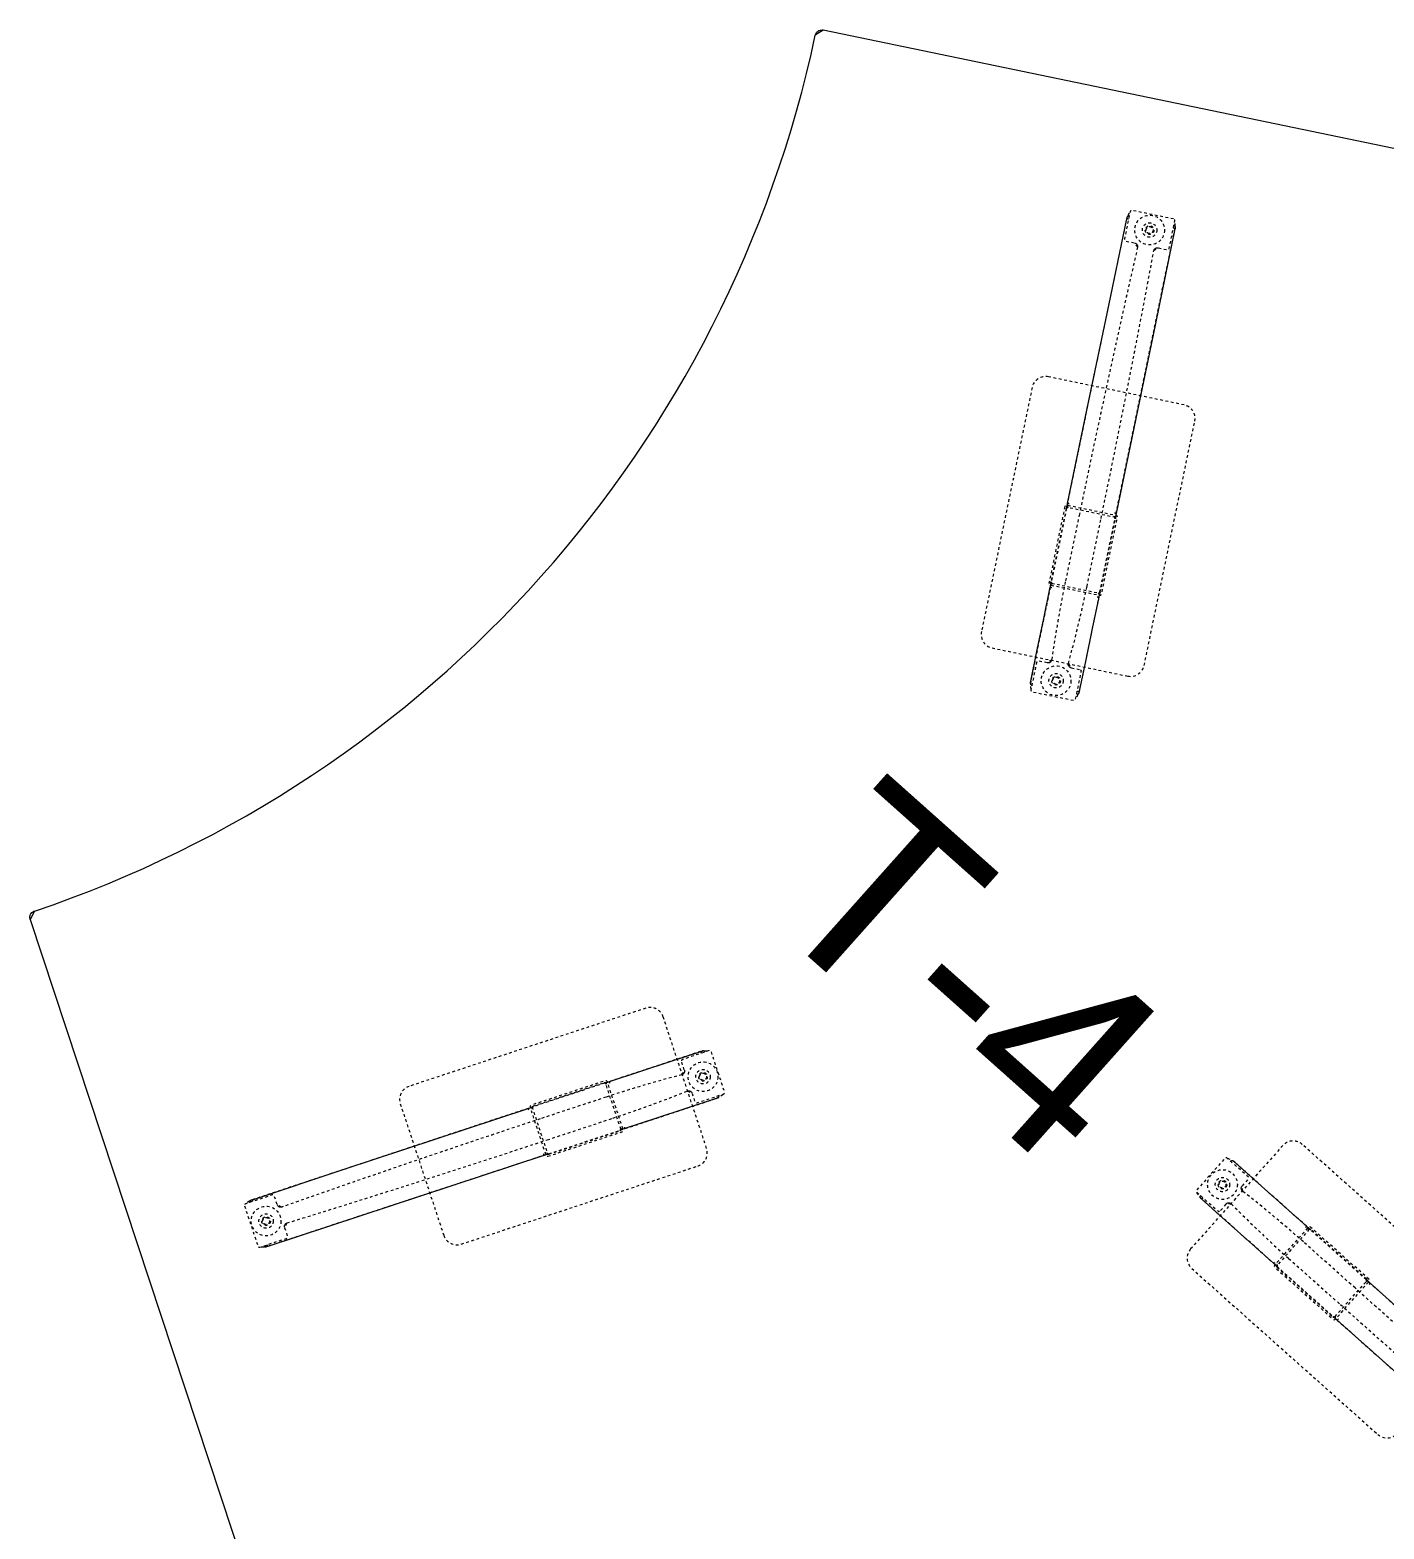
# Model space of a CAD drawing. Header units: inches. Extents: x 1 to 3921, y -2183 to 193.
# Drawn here: x 1204.6 to 1254.4, y -1454.5 to -1399.4 of the extents above; entities that cross this region are included whole.
import ezdxf

# ---------------------------------------------------------------- set-up
doc = ezdxf.new("R2010")
doc.units = ezdxf.units.IN
doc.header["$MEASUREMENT"] = 0
doc.linetypes.add('IMPORT-HIDDEN _3_', pattern=[0.09375, 0.0625, -0.03125])
for name, color, linetype, lineweight in [('A-FURN-TAGS', 7, 'Continuous', 9), ('AFUTB-P', 7, 'Continuous', 9), ('Cougaar_Furn Plan_V01_1_dwg', 8, 'Continuous', 9)]:
    doc.layers.add(name, color=color, linetype=linetype, lineweight=lineweight)
doc.styles.add('Arial', font='arial.ttf', dxfattribs={"height": 6.966241})

# ---------------------------------------------------------------- blocks, each defined once
blk = doc.blocks.new('Cougaar_Furn Plan_V01_1_dwg_T-3-2613226-New Construction - Tel_Data_Elec Plan')
at = {"layer": 'AFUTB-P', "linetype": 'IMPORT-HIDDEN _3_'}
for p, q in [((-8.876, 20.466), (-13.288, 17.919)), ((-3.595, 12.338), (-8.18, 20.279)), ((-13.474, 17.223), (-8.889, 9.282)), ((-9.076, 14.903), (-7.802, 12.697)), ((-7.096, 13.105), (-8.37, 15.311)), ((-8.193, 9.095), (-3.781, 11.642)), ((21.65, 3.057), (12.48, 3.057)), ((11.97, 2.548), (11.97, -2.546)), ((17.442, 0.408), (14.895, 0.408)), ((14.895, -0.407), (17.442, -0.407)), ((12.48, -3.056), (21.65, -3.056)), ((-8.889, -9.28), (-13.474, -17.221)), ((-3.781, -11.641), (-8.193, -9.094)), ((-8.18, -20.278), (-3.595, -12.337)), ((-7.802, -12.696), (-9.076, -14.902)), ((-8.37, -15.309), (-7.096, -13.103)), ((-13.288, -17.917), (-8.876, -20.464))]:
    blk.add_line(p, q, dxfattribs=at)
at = {"layer": 'AFUTB-P', "flags": 128}
for points in [[(-5.001, 35.174), (-27.963, 21.917), (-28.052, 21.585), (-28.066, 21.61), (-28.077, 21.637), (-28.087, 21.692), (-28.087, 21.72), (-28.078, 21.772), (-28.07, 21.798), (-28.045, 21.843), (-28.029, 21.864), (-27.996, 21.895), (-27.98, 21.907), (-27.963, 21.917)], [(-13.481, 25.146), (-13.479, 25.144), (-13.477, 25.142), (-13.474, 25.139), (-13.473, 25.138), (-13.471, 25.134), (-13.469, 25.133), (-13.466, 25.128), (-13.464, 25.124), (-13.46, 25.118), (-13.458, 25.114), (-13.452, 25.105), (-13.448, 25.098), (-13.441, 25.087), (-13.439, 25.083), (-13.437, 25.079), (-11.651, 21.996), (-9.866, 18.909), (-8.083, 15.821), (-8.073, 15.804), (-8.063, 15.787), (-8.043, 15.754), (-8.034, 15.739), (-8.018, 15.713), (-8.011, 15.701), (-8, 15.684), (-7.995, 15.677), (-7.992, 15.674), (-7.992, 15.673), (-7.992, 15.673), (-7.993, 15.674), (-7.993, 15.675), (-7.995, 15.676), (-7.996, 15.677), (-7.998, 15.679), (-7.999, 15.68), (-8.003, 15.683), (-8.005, 15.684), (-8.01, 15.687), (-8.014, 15.688), (-8.018, 15.69), (-8.02, 15.69), (-8.021, 15.691)], [(-9.579, 14.757), (-9.579, 14.757), (-9.579, 14.758), (-9.581, 14.761), (-9.582, 14.764), (-9.586, 14.773), (-9.59, 14.78), (-9.599, 14.798), (-9.606, 14.81), (-9.621, 14.837), (-9.629, 14.853), (-9.646, 14.882), (-9.654, 14.896), (-9.662, 14.91), (-11.444, 17.998), (-13.225, 21.087), (-15.002, 24.175), (-15.006, 24.182), (-15.01, 24.189), (-15.017, 24.201), (-15.02, 24.207), (-15.026, 24.217), (-15.028, 24.222), (-15.031, 24.229), (-15.032, 24.231), (-15.034, 24.235), (-15.035, 24.237), (-15.036, 24.24), (-15.037, 24.241), (-15.038, 24.244), (-15.038, 24.245), (-15.038, 24.247)], [(-14.19, 23.706), (-14.182, 23.71), (-14.175, 23.713), (-14.158, 23.719), (-14.15, 23.721), (-14.124, 23.724), (-14.108, 23.722), (-14.077, 23.714), (-14.062, 23.706), (-14.042, 23.691), (-14.035, 23.684), (-14.024, 23.671), (-14.019, 23.664), (-14.015, 23.657)], [(-13.481, 23.965), (-13.486, 23.972), (-13.489, 23.98), (-13.495, 23.996), (-13.497, 24.005), (-13.501, 24.03), (-13.5, 24.047), (-13.492, 24.078), (-13.485, 24.093), (-13.47, 24.113), (-13.464, 24.12), (-13.451, 24.132), (-13.444, 24.137), (-13.436, 24.141)], [(-8.009, 15.688), (-8.002, 15.686), (-7.996, 15.683), (-7.985, 15.676), (-7.98, 15.671), (-7.975, 15.664), (-7.973, 15.661), (-7.972, 15.659), (-7.973, 15.661), (-7.974, 15.662), (-7.975, 15.664), (-7.978, 15.668), (-7.981, 15.671), (-7.984, 15.674), (-7.986, 15.676), (-7.989, 15.678), (-7.992, 15.68), (-7.995, 15.682), (-7.997, 15.683), (-8, 15.684), (-8.005, 15.686), (-8.01, 15.688), (-8.015, 15.689), (-8.016, 15.689), (-8.017, 15.689), (-8.018, 15.689), (-8.025, 15.69), (-8.031, 15.69), (-8.037, 15.688), (-8.038, 15.688), (-8.038, 15.688), (-8.038, 15.688), (-8.044, 15.687), (-8.05, 15.684), (-8.055, 15.681)], [(-7.985, 15.651), (-7.986, 15.653), (-7.987, 15.654), (-7.987, 15.655), (-7.989, 15.658), (-7.992, 15.66), (-7.994, 15.663), (-7.996, 15.664), (-7.998, 15.666), (-8, 15.667), (-8.002, 15.668), (-8.004, 15.669), (-8.006, 15.67), (-8.01, 15.672), (-8.013, 15.673), (-8.017, 15.674), (-8.018, 15.674), (-8.019, 15.674), (-8.02, 15.674), (-8.025, 15.675), (-8.03, 15.674), (-8.034, 15.673), (-8.034, 15.673), (-8.035, 15.673), (-8.035, 15.673), (-8.039, 15.672), (-8.044, 15.671), (-8.048, 15.668)], [(-9.554, 14.816), (-9.56, 14.813), (-9.564, 14.809), (-9.568, 14.805), (-9.569, 14.804), (-9.569, 14.804), (-9.569, 14.804), (-9.573, 14.799), (-9.577, 14.794), (-9.58, 14.788), (-9.58, 14.787), (-9.581, 14.786), (-9.581, 14.785), (-9.583, 14.78), (-9.584, 14.775), (-9.585, 14.769), (-9.585, 14.767), (-9.585, 14.764), (-9.585, 14.761), (-9.585, 14.757), (-9.584, 14.754), (-9.584, 14.75), (-9.583, 14.746), (-9.581, 14.742), (-9.579, 14.738), (-9.579, 14.736), (-9.578, 14.734), (-9.577, 14.732), (-9.58, 14.738), (-9.582, 14.744), (-9.585, 14.757), (-9.585, 14.764), (-9.584, 14.773), (-9.584, 14.776), (-9.583, 14.779)], [(-9.58, 14.791), (-9.58, 14.788), (-9.581, 14.785), (-9.582, 14.779), (-9.582, 14.776), (-9.582, 14.772), (-9.581, 14.77), (-9.581, 14.766), (-9.581, 14.765), (-9.58, 14.762), (-9.58, 14.761), (-9.579, 14.759), (-9.579, 14.758), (-9.579, 14.757), (-9.579, 14.757)], [(-9.547, 14.803), (-9.551, 14.8), (-9.554, 14.798), (-9.557, 14.794), (-9.557, 14.794), (-9.558, 14.794), (-9.558, 14.794), (-9.561, 14.79), (-9.564, 14.786), (-9.566, 14.782), (-9.566, 14.781), (-9.566, 14.78), (-9.567, 14.779), (-9.568, 14.775), (-9.569, 14.772), (-9.569, 14.768), (-9.57, 14.766), (-9.57, 14.764), (-9.57, 14.762), (-9.569, 14.759), (-9.569, 14.756), (-9.569, 14.753), (-9.568, 14.75), (-9.567, 14.747), (-9.566, 14.744), (-9.565, 14.743), (-9.564, 14.741), (-9.563, 14.74)], [(-6.626, 13.205), (-6.622, 13.208), (-6.618, 13.211), (-6.615, 13.214), (-6.615, 13.214), (-6.615, 13.214), (-6.615, 13.215), (-6.611, 13.218), (-6.609, 13.222), (-6.607, 13.227), (-6.606, 13.227), (-6.606, 13.228), (-6.606, 13.229), (-6.604, 13.233), (-6.604, 13.237), (-6.603, 13.241), (-6.603, 13.243), (-6.603, 13.245), (-6.603, 13.247), (-6.603, 13.249), (-6.603, 13.252), (-6.604, 13.255), (-6.605, 13.258), (-6.606, 13.261), (-6.607, 13.264), (-6.608, 13.265), (-6.608, 13.267), (-6.609, 13.268)], [(-6.618, 13.192), (-6.613, 13.195), (-6.608, 13.199), (-6.604, 13.203), (-6.604, 13.204), (-6.604, 13.204), (-6.603, 13.204), (-6.599, 13.209), (-6.595, 13.215), (-6.593, 13.22), (-6.592, 13.221), (-6.592, 13.223), (-6.592, 13.224), (-6.59, 13.229), (-6.588, 13.234), (-6.588, 13.239), (-6.588, 13.242), (-6.588, 13.244), (-6.588, 13.247), (-6.588, 13.251), (-6.588, 13.254), (-6.589, 13.258), (-6.59, 13.262), (-6.591, 13.266), (-6.593, 13.27), (-6.594, 13.272), (-6.595, 13.274), (-6.596, 13.276), (-6.592, 13.27), (-6.59, 13.264), (-6.588, 13.251), (-6.587, 13.244), (-6.588, 13.235), (-6.589, 13.232), (-6.59, 13.229)], [(-6.593, 13.217), (-6.592, 13.22), (-6.592, 13.223), (-6.591, 13.229), (-6.591, 13.232), (-6.591, 13.237), (-6.591, 13.239), (-6.591, 13.242), (-6.592, 13.243), (-6.592, 13.246), (-6.593, 13.247), (-6.593, 13.249), (-6.593, 13.25), (-6.594, 13.251), (-6.594, 13.251)], [(-6.594, 13.251), (-6.594, 13.251), (-6.593, 13.25), (-6.592, 13.247), (-6.591, 13.244), (-6.586, 13.235), (-6.582, 13.228), (-6.573, 13.21), (-6.567, 13.198), (-6.552, 13.171), (-6.543, 13.156), (-6.527, 13.126), (-6.519, 13.112), (-6.511, 13.098), (-5.921, 12.077), (-5.332, 11.056), (-4.743, 10.034), (-4.739, 10.028), (-4.735, 10.021), (-4.728, 10.008), (-4.725, 10.002), (-4.719, 9.992), (-4.717, 9.987), (-4.713, 9.98), (-4.712, 9.978), (-4.711, 9.974), (-4.71, 9.972), (-4.708, 9.969), (-4.708, 9.968), (-4.707, 9.965), (-4.706, 9.963), (-4.706, 9.961)], [(-8.164, 12.321), (-8.17, 12.322), (-8.176, 12.325), (-8.187, 12.333), (-8.192, 12.337), (-8.198, 12.344), (-8.199, 12.347), (-8.201, 12.349), (-8.2, 12.347), (-8.199, 12.346), (-8.197, 12.344), (-8.195, 12.341), (-8.192, 12.337), (-8.189, 12.334), (-8.186, 12.332), (-8.183, 12.33), (-8.18, 12.328), (-8.178, 12.326), (-8.175, 12.325), (-8.173, 12.324), (-8.168, 12.322), (-8.163, 12.32), (-8.158, 12.319), (-8.157, 12.319), (-8.155, 12.319), (-8.154, 12.319), (-8.148, 12.318), (-8.141, 12.319), (-8.135, 12.32), (-8.135, 12.32), (-8.134, 12.32), (-8.134, 12.32), (-8.128, 12.322), (-8.122, 12.324), (-8.117, 12.327)], [(-8.188, 12.357), (-8.187, 12.356), (-8.186, 12.354), (-8.185, 12.353), (-8.183, 12.35), (-8.181, 12.348), (-8.179, 12.346), (-8.177, 12.344), (-8.174, 12.342), (-8.172, 12.341), (-8.17, 12.34), (-8.168, 12.339), (-8.167, 12.338), (-8.163, 12.336), (-8.159, 12.335), (-8.155, 12.335), (-8.154, 12.334), (-8.154, 12.334), (-8.153, 12.334), (-8.148, 12.334), (-8.143, 12.334), (-8.138, 12.335), (-8.138, 12.335), (-8.138, 12.335), (-8.138, 12.335), (-8.133, 12.336), (-8.129, 12.338), (-8.125, 12.34)], [(-6.275, 9.055), (-6.277, 9.057), (-6.279, 9.059), (-6.282, 9.062), (-6.283, 9.064), (-6.285, 9.067), (-6.286, 9.069), (-6.29, 9.074), (-6.292, 9.077), (-6.296, 9.084), (-6.298, 9.087), (-6.304, 9.097), (-6.308, 9.104), (-6.315, 9.115), (-6.317, 9.119), (-6.32, 9.124), (-6.91, 10.145), (-7.5, 11.166), (-8.09, 12.187), (-8.1, 12.204), (-8.11, 12.222), (-8.129, 12.254), (-8.138, 12.269), (-8.154, 12.295), (-8.161, 12.307), (-8.173, 12.324), (-8.177, 12.331), (-8.18, 12.335), (-8.18, 12.335), (-8.18, 12.335), (-8.18, 12.334), (-8.179, 12.334), (-8.177, 12.332), (-8.177, 12.331), (-8.175, 12.329), (-8.173, 12.328), (-8.169, 12.325), (-8.167, 12.324), (-8.162, 12.321), (-8.159, 12.32), (-8.154, 12.318), (-8.153, 12.318), (-8.152, 12.318)], [(-5.544, 10.482), (-5.551, 10.478), (-5.559, 10.474), (-5.577, 10.468), (-5.586, 10.466), (-5.612, 10.464), (-5.628, 10.466), (-5.659, 10.475), (-5.674, 10.483), (-5.694, 10.499), (-5.701, 10.506), (-5.712, 10.521), (-5.717, 10.528), (-5.721, 10.536)], [(-6.266, 10.222), (-6.261, 10.214), (-6.257, 10.206), (-6.25, 10.189), (-6.247, 10.18), (-6.243, 10.155), (-6.244, 10.138), (-6.251, 10.107), (-6.257, 10.092), (-6.272, 10.07), (-6.279, 10.063), (-6.292, 10.051), (-6.3, 10.046), (-6.307, 10.041)], [(10.977, 0.907), (10.98, 0.908), (10.982, 0.908), (10.986, 0.909), (10.988, 0.909), (10.992, 0.909), (10.994, 0.91), (11, 0.91), (11.004, 0.91), (11.012, 0.911), (11.016, 0.911), (11.028, 0.911), (11.035, 0.911), (11.048, 0.911), (11.053, 0.911), (11.059, 0.911), (12.238, 0.911), (13.417, 0.911), (14.596, 0.911), (14.616, 0.912), (14.636, 0.913), (14.674, 0.913), (14.691, 0.913), (14.722, 0.914), (14.736, 0.915), (14.757, 0.916), (14.765, 0.916), (14.769, 0.917), (14.77, 0.917), (14.77, 0.917), (14.769, 0.917), (14.768, 0.916), (14.766, 0.916), (14.765, 0.916), (14.762, 0.915), (14.76, 0.914), (14.756, 0.912), (14.754, 0.911), (14.749, 0.908), (14.746, 0.906), (14.742, 0.903), (14.741, 0.902), (14.74, 0.901)], [(14.749, 0.909), (14.754, 0.914), (14.759, 0.918), (14.771, 0.924), (14.777, 0.926), (14.787, 0.927), (14.79, 0.927), (14.792, 0.927), (14.79, 0.927), (14.788, 0.927), (14.786, 0.927), (14.782, 0.927), (14.778, 0.926), (14.773, 0.924), (14.77, 0.923), (14.767, 0.922), (14.764, 0.92), (14.761, 0.919), (14.759, 0.917), (14.756, 0.916), (14.752, 0.913), (14.748, 0.909), (14.745, 0.905), (14.744, 0.904), (14.744, 0.903), (14.743, 0.902), (14.739, 0.897), (14.736, 0.891), (14.734, 0.885), (14.734, 0.885), (14.734, 0.885), (14.734, 0.884), (14.732, 0.878), (14.731, 0.872), (14.731, 0.866)], [(14.792, 0.912), (14.791, 0.912), (14.789, 0.912), (14.788, 0.912), (14.785, 0.912), (14.781, 0.911), (14.778, 0.91), (14.776, 0.909), (14.773, 0.908), (14.771, 0.907), (14.769, 0.906), (14.767, 0.905), (14.765, 0.903), (14.762, 0.901), (14.759, 0.898), (14.757, 0.895), (14.756, 0.895), (14.756, 0.894), (14.755, 0.893), (14.752, 0.889), (14.75, 0.885), (14.749, 0.88), (14.749, 0.88), (14.749, 0.88), (14.748, 0.88), (14.747, 0.875), (14.746, 0.871), (14.746, 0.866)], [(17.605, 0.866), (17.605, 0.872), (17.604, 0.878), (17.603, 0.884), (17.603, 0.884), (17.602, 0.885), (17.602, 0.885), (17.6, 0.891), (17.597, 0.897), (17.594, 0.902), (17.593, 0.903), (17.592, 0.904), (17.591, 0.905), (17.588, 0.909), (17.584, 0.913), (17.58, 0.916), (17.578, 0.917), (17.576, 0.919), (17.573, 0.92), (17.57, 0.922), (17.567, 0.923), (17.563, 0.924), (17.559, 0.926), (17.555, 0.927), (17.55, 0.927), (17.548, 0.927), (17.546, 0.927), (17.544, 0.927), (17.551, 0.927), (17.557, 0.926), (17.57, 0.922), (17.576, 0.919), (17.583, 0.913), (17.585, 0.911), (17.587, 0.909)], [(17.59, 0.866), (17.59, 0.871), (17.589, 0.875), (17.588, 0.88), (17.588, 0.88), (17.588, 0.88), (17.588, 0.88), (17.586, 0.885), (17.584, 0.889), (17.581, 0.893), (17.581, 0.894), (17.58, 0.895), (17.58, 0.895), (17.577, 0.898), (17.574, 0.901), (17.571, 0.903), (17.569, 0.905), (17.568, 0.906), (17.566, 0.907), (17.563, 0.908), (17.561, 0.909), (17.558, 0.91), (17.555, 0.911), (17.552, 0.912), (17.549, 0.912), (17.547, 0.912), (17.546, 0.912), (17.544, 0.912)], [(17.596, 0.901), (17.594, 0.903), (17.592, 0.905), (17.587, 0.908), (17.585, 0.91), (17.581, 0.912), (17.579, 0.913), (17.576, 0.914), (17.575, 0.915), (17.572, 0.916), (17.57, 0.916), (17.568, 0.917), (17.568, 0.917), (17.567, 0.917), (17.567, 0.917)], [(17.567, 0.917), (17.567, 0.917), (17.568, 0.917), (17.571, 0.916), (17.574, 0.916), (17.584, 0.915), (17.592, 0.915), (17.613, 0.914), (17.626, 0.914), (17.657, 0.913), (17.674, 0.913), (17.708, 0.912), (17.724, 0.912), (17.74, 0.912), (21.306, 0.912)], [(11.982, 0.315), (11.973, 0.315), (11.965, 0.315), (11.946, 0.318), (11.937, 0.32), (11.913, 0.329), (11.899, 0.338), (11.875, 0.36), (11.866, 0.373), (11.855, 0.397), (11.852, 0.406), (11.848, 0.424), (11.847, 0.433), (11.847, 0.442)], [(11.847, -0.44), (11.847, -0.431), (11.848, -0.422), (11.851, -0.405), (11.854, -0.396), (11.865, -0.372), (11.875, -0.359), (11.899, -0.337), (11.913, -0.328), (11.937, -0.319), (11.946, -0.316), (11.964, -0.314), (11.973, -0.313), (11.982, -0.314)], [(14.77, -0.915), (14.77, -0.915), (14.769, -0.915), (14.765, -0.915), (14.762, -0.915), (14.752, -0.914), (14.744, -0.913), (14.724, -0.913), (14.71, -0.912), (14.68, -0.912), (14.662, -0.911), (14.628, -0.911), (14.612, -0.911), (14.596, -0.911), (13.417, -0.911), (12.238, -0.911), (11.059, -0.911), (11.051, -0.91), (11.043, -0.91), (11.029, -0.909), (11.022, -0.909), (11.01, -0.909), (11.005, -0.909), (10.997, -0.908), (10.995, -0.908), (10.99, -0.908), (10.988, -0.907), (10.985, -0.907), (10.983, -0.907), (10.981, -0.906), (10.979, -0.906), (10.977, -0.905)], [(14.731, -0.865), (14.731, -0.871), (14.732, -0.877), (14.734, -0.883), (14.734, -0.883), (14.734, -0.883), (14.734, -0.884), (14.736, -0.89), (14.739, -0.895), (14.743, -0.901), (14.744, -0.902), (14.744, -0.903), (14.745, -0.903), (14.748, -0.907), (14.752, -0.911), (14.756, -0.914), (14.759, -0.916), (14.761, -0.917), (14.763, -0.919), (14.767, -0.92), (14.77, -0.922), (14.773, -0.923), (14.778, -0.924), (14.782, -0.925), (14.786, -0.926), (14.788, -0.926), (14.79, -0.926), (14.792, -0.926), (14.786, -0.926), (14.779, -0.925), (14.767, -0.921), (14.761, -0.917), (14.753, -0.912), (14.751, -0.91), (14.749, -0.908)], [(14.74, -0.899), (14.742, -0.901), (14.745, -0.903), (14.749, -0.907), (14.752, -0.908), (14.756, -0.911), (14.758, -0.911), (14.761, -0.913), (14.762, -0.913), (14.765, -0.914), (14.766, -0.914), (14.768, -0.915), (14.769, -0.915), (14.77, -0.915), (14.77, -0.915)], [(14.746, -0.865), (14.746, -0.869), (14.747, -0.874), (14.748, -0.878), (14.749, -0.878), (14.749, -0.879), (14.749, -0.879), (14.75, -0.883), (14.752, -0.888), (14.755, -0.892), (14.756, -0.892), (14.756, -0.893), (14.757, -0.894), (14.759, -0.897), (14.762, -0.9), (14.765, -0.902), (14.767, -0.903), (14.769, -0.904), (14.771, -0.905), (14.773, -0.906), (14.776, -0.907), (14.778, -0.908), (14.781, -0.909), (14.784, -0.91), (14.788, -0.91), (14.789, -0.91), (14.791, -0.911), (14.792, -0.911)], [(17.544, -0.911), (17.546, -0.911), (17.547, -0.91), (17.549, -0.91), (17.552, -0.91), (17.555, -0.909), (17.558, -0.908), (17.561, -0.907), (17.563, -0.906), (17.566, -0.905), (17.568, -0.904), (17.569, -0.903), (17.571, -0.902), (17.574, -0.9), (17.577, -0.897), (17.58, -0.894), (17.58, -0.893), (17.581, -0.892), (17.581, -0.892), (17.584, -0.888), (17.586, -0.883), (17.588, -0.879), (17.588, -0.879), (17.588, -0.878), (17.588, -0.878), (17.589, -0.874), (17.59, -0.869), (17.59, -0.865)], [(17.587, -0.908), (17.583, -0.913), (17.577, -0.917), (17.565, -0.922), (17.559, -0.924), (17.55, -0.926), (17.547, -0.926), (17.544, -0.926), (17.546, -0.926), (17.548, -0.926), (17.55, -0.926), (17.555, -0.925), (17.559, -0.924), (17.563, -0.923), (17.566, -0.922), (17.57, -0.92), (17.573, -0.919), (17.575, -0.917), (17.578, -0.916), (17.58, -0.914), (17.584, -0.911), (17.588, -0.908), (17.591, -0.904), (17.592, -0.903), (17.593, -0.902), (17.594, -0.901), (17.597, -0.895), (17.6, -0.89), (17.602, -0.884), (17.602, -0.883), (17.603, -0.883), (17.603, -0.883), (17.604, -0.877), (17.605, -0.871), (17.605, -0.865)], [(21.306, -0.91), (17.74, -0.91), (17.72, -0.911), (17.7, -0.911), (17.663, -0.911), (17.645, -0.912), (17.614, -0.913), (17.601, -0.913), (17.58, -0.914), (17.572, -0.915), (17.567, -0.915), (17.567, -0.915), (17.567, -0.915), (17.568, -0.915), (17.569, -0.915), (17.571, -0.914), (17.572, -0.914), (17.575, -0.913), (17.576, -0.912), (17.58, -0.911), (17.583, -0.91), (17.588, -0.906), (17.591, -0.904), (17.594, -0.901), (17.595, -0.9), (17.596, -0.899)], [(-8.18, -12.333), (-8.18, -12.333), (-8.18, -12.333), (-8.178, -12.33), (-8.176, -12.327), (-8.17, -12.319), (-8.166, -12.312), (-8.155, -12.295), (-8.148, -12.283), (-8.132, -12.257), (-8.123, -12.242), (-8.106, -12.213), (-8.098, -12.199), (-8.09, -12.185), (-7.5, -11.164), (-6.91, -10.143), (-6.32, -9.122), (-6.316, -9.116), (-6.312, -9.109), (-6.305, -9.097), (-6.301, -9.091), (-6.295, -9.081), (-6.292, -9.076), (-6.288, -9.07), (-6.287, -9.068), (-6.284, -9.064), (-6.283, -9.063), (-6.281, -9.06), (-6.28, -9.059), (-6.278, -9.056), (-6.277, -9.055), (-6.275, -9.054)], [(-4.706, -9.96), (-4.707, -9.963), (-4.708, -9.965), (-4.709, -9.969), (-4.71, -9.97), (-4.711, -9.974), (-4.712, -9.976), (-4.715, -9.982), (-4.717, -9.985), (-4.72, -9.992), (-4.722, -9.996), (-4.728, -10.006), (-4.732, -10.012), (-4.738, -10.024), (-4.74, -10.028), (-4.743, -10.033), (-5.332, -11.054), (-5.921, -12.076), (-6.511, -13.097), (-6.521, -13.114), (-6.531, -13.132), (-6.549, -13.164), (-6.558, -13.18), (-6.572, -13.207), (-6.579, -13.219), (-6.588, -13.238), (-6.592, -13.245), (-6.593, -13.249), (-6.594, -13.25), (-6.594, -13.249), (-6.593, -13.249), (-6.593, -13.248), (-6.592, -13.245), (-6.592, -13.244), (-6.592, -13.242), (-6.591, -13.24), (-6.591, -13.235), (-6.591, -13.233), (-6.591, -13.227), (-6.591, -13.223), (-6.592, -13.218), (-6.593, -13.217), (-6.593, -13.216)], [(-6.307, -10.04), (-6.3, -10.044), (-6.292, -10.049), (-6.279, -10.061), (-6.273, -10.068), (-6.258, -10.09), (-6.251, -10.105), (-6.244, -10.136), (-6.243, -10.153), (-6.247, -10.178), (-6.25, -10.188), (-6.257, -10.205), (-6.261, -10.213), (-6.266, -10.22)], [(-5.721, -10.535), (-5.717, -10.527), (-5.712, -10.519), (-5.701, -10.505), (-5.694, -10.498), (-5.674, -10.482), (-5.66, -10.474), (-5.629, -10.464), (-5.612, -10.463), (-5.587, -10.465), (-5.577, -10.467), (-5.56, -10.472), (-5.551, -10.476), (-5.544, -10.48)], [(-8.117, -12.325), (-8.122, -12.322), (-8.128, -12.32), (-8.134, -12.319), (-8.134, -12.319), (-8.135, -12.318), (-8.135, -12.318), (-8.141, -12.317), (-8.148, -12.317), (-8.154, -12.317), (-8.155, -12.318), (-8.157, -12.318), (-8.158, -12.318), (-8.163, -12.319), (-8.168, -12.32), (-8.173, -12.322), (-8.175, -12.324), (-8.178, -12.325), (-8.18, -12.326), (-8.183, -12.328), (-8.186, -12.33), (-8.189, -12.333), (-8.192, -12.336), (-8.195, -12.339), (-8.197, -12.342), (-8.199, -12.344), (-8.2, -12.346), (-8.201, -12.348), (-8.197, -12.342), (-8.193, -12.337), (-8.183, -12.328), (-8.178, -12.324), (-8.169, -12.321), (-8.166, -12.32), (-8.164, -12.319)], [(-8.125, -12.339), (-8.129, -12.336), (-8.133, -12.335), (-8.137, -12.334), (-8.138, -12.333), (-8.138, -12.333), (-8.138, -12.333), (-8.143, -12.332), (-8.148, -12.332), (-8.153, -12.333), (-8.154, -12.333), (-8.154, -12.333), (-8.155, -12.333), (-8.159, -12.334), (-8.163, -12.335), (-8.167, -12.336), (-8.168, -12.337), (-8.17, -12.338), (-8.172, -12.339), (-8.174, -12.341), (-8.176, -12.342), (-8.179, -12.344), (-8.181, -12.346), (-8.183, -12.349), (-8.185, -12.351), (-8.186, -12.353), (-8.187, -12.354), (-8.188, -12.355)], [(-8.152, -12.316), (-8.155, -12.317), (-8.157, -12.318), (-8.163, -12.32), (-8.165, -12.321), (-8.169, -12.324), (-8.171, -12.325), (-8.174, -12.327), (-8.175, -12.328), (-8.177, -12.33), (-8.178, -12.331), (-8.179, -12.332), (-8.18, -12.333), (-8.18, -12.333), (-8.18, -12.333)], [(-6.609, -13.267), (-6.608, -13.265), (-6.608, -13.264), (-6.607, -13.263), (-6.606, -13.26), (-6.605, -13.256), (-6.604, -13.253), (-6.603, -13.251), (-6.603, -13.248), (-6.603, -13.245), (-6.603, -13.243), (-6.603, -13.241), (-6.603, -13.239), (-6.604, -13.235), (-6.604, -13.231), (-6.606, -13.228), (-6.606, -13.227), (-6.606, -13.226), (-6.607, -13.225), (-6.609, -13.221), (-6.611, -13.217), (-6.615, -13.213), (-6.615, -13.213), (-6.615, -13.213), (-6.615, -13.212), (-6.618, -13.209), (-6.622, -13.206), (-6.626, -13.204)], [(-6.596, -13.274), (-6.594, -13.272), (-6.593, -13.269), (-6.59, -13.261), (-6.588, -13.254), (-6.587, -13.241), (-6.588, -13.234), (-6.59, -13.228), (-6.59, -13.226), (-6.591, -13.224), (-6.591, -13.222), (-6.592, -13.221), (-6.592, -13.22), (-6.593, -13.219), (-6.595, -13.213), (-6.599, -13.208), (-6.603, -13.203), (-6.604, -13.203), (-6.604, -13.202), (-6.604, -13.202), (-6.608, -13.198), (-6.613, -13.194), (-6.618, -13.191)], [(-15.038, -24.245), (-15.038, -24.242), (-15.037, -24.24), (-15.035, -24.236), (-15.035, -24.235), (-15.033, -24.231), (-15.032, -24.229), (-15.03, -24.223), (-15.028, -24.22), (-15.024, -24.213), (-15.022, -24.209), (-15.017, -24.199), (-15.013, -24.193), (-15.007, -24.182), (-15.004, -24.178), (-15.002, -24.174), (-13.225, -21.086), (-11.444, -17.996), (-9.662, -14.908), (-9.652, -14.891), (-9.642, -14.873), (-9.623, -14.841), (-9.615, -14.825), (-9.6, -14.798), (-9.594, -14.786), (-9.584, -14.767), (-9.581, -14.76), (-9.579, -14.756), (-9.579, -14.756), (-9.579, -14.756), (-9.579, -14.757), (-9.579, -14.757), (-9.58, -14.76), (-9.58, -14.761), (-9.581, -14.763), (-9.581, -14.765), (-9.582, -14.77), (-9.582, -14.772), (-9.582, -14.778), (-9.581, -14.782), (-9.58, -14.787), (-9.58, -14.788), (-9.58, -14.789)], [(-9.577, -14.731), (-9.578, -14.733), (-9.579, -14.736), (-9.583, -14.744), (-9.584, -14.751), (-9.585, -14.764), (-9.585, -14.771), (-9.583, -14.777), (-9.582, -14.779), (-9.582, -14.781), (-9.581, -14.783), (-9.581, -14.784), (-9.58, -14.785), (-9.58, -14.786), (-9.577, -14.792), (-9.573, -14.798), (-9.569, -14.802), (-9.569, -14.803), (-9.569, -14.803), (-9.569, -14.803), (-9.564, -14.808), (-9.56, -14.811), (-9.554, -14.814)], [(-9.563, -14.738), (-9.564, -14.74), (-9.565, -14.741), (-9.566, -14.742), (-9.567, -14.746), (-9.568, -14.749), (-9.569, -14.752), (-9.569, -14.754), (-9.569, -14.757), (-9.57, -14.76), (-9.57, -14.762), (-9.57, -14.764), (-9.569, -14.766), (-9.569, -14.77), (-9.568, -14.774), (-9.567, -14.777), (-9.566, -14.778), (-9.566, -14.779), (-9.566, -14.78), (-9.564, -14.784), (-9.561, -14.789), (-9.558, -14.792), (-9.558, -14.792), (-9.557, -14.792), (-9.557, -14.793), (-9.554, -14.796), (-9.551, -14.799), (-9.547, -14.801)], [(-7.992, -15.672), (-7.992, -15.672), (-7.993, -15.673), (-7.995, -15.675), (-7.997, -15.678), (-8.002, -15.686), (-8.006, -15.693), (-8.017, -15.71), (-8.024, -15.722), (-8.04, -15.748), (-8.049, -15.763), (-8.067, -15.792), (-8.075, -15.806), (-8.083, -15.82), (-9.866, -18.907), (-11.651, -21.994), (-13.437, -25.077), (-13.441, -25.084), (-13.444, -25.091), (-13.452, -25.103), (-13.455, -25.109), (-13.461, -25.119), (-13.464, -25.123), (-13.468, -25.13), (-13.47, -25.132), (-13.472, -25.135), (-13.473, -25.137), (-13.476, -25.139), (-13.476, -25.14), (-13.478, -25.142), (-13.479, -25.143), (-13.481, -25.145)], [(-8.055, -15.68), (-8.05, -15.683), (-8.044, -15.685), (-8.039, -15.686), (-8.038, -15.687), (-8.038, -15.687), (-8.037, -15.687), (-8.031, -15.688), (-8.025, -15.688), (-8.018, -15.688), (-8.017, -15.688), (-8.016, -15.687), (-8.015, -15.687), (-8.01, -15.686), (-8.005, -15.685), (-8, -15.683), (-7.997, -15.682), (-7.995, -15.68), (-7.992, -15.679), (-7.989, -15.677), (-7.986, -15.675), (-7.984, -15.672), (-7.981, -15.669), (-7.978, -15.666), (-7.975, -15.663), (-7.974, -15.661), (-7.973, -15.659), (-7.972, -15.657), (-7.975, -15.663), (-7.979, -15.668), (-7.989, -15.677), (-7.995, -15.681), (-8.003, -15.684), (-8.006, -15.685), (-8.009, -15.686)], [(-8.048, -15.667), (-8.044, -15.669), (-8.039, -15.671), (-8.035, -15.672), (-8.035, -15.672), (-8.034, -15.672), (-8.034, -15.672), (-8.03, -15.673), (-8.025, -15.673), (-8.02, -15.673), (-8.019, -15.672), (-8.018, -15.672), (-8.017, -15.672), (-8.013, -15.672), (-8.01, -15.67), (-8.006, -15.669), (-8.004, -15.668), (-8.002, -15.667), (-8.001, -15.666), (-7.998, -15.664), (-7.996, -15.663), (-7.994, -15.661), (-7.992, -15.659), (-7.989, -15.656), (-7.987, -15.654), (-7.987, -15.652), (-7.986, -15.651), (-7.985, -15.65)], [(-8.021, -15.689), (-8.018, -15.688), (-8.015, -15.687), (-8.01, -15.685), (-8.007, -15.684), (-8.003, -15.681), (-8.002, -15.68), (-7.999, -15.678), (-7.998, -15.677), (-7.996, -15.675), (-7.995, -15.674), (-7.993, -15.673), (-7.993, -15.672), (-7.992, -15.672), (-7.992, -15.672)], [(-27.963, -21.915), (-27.987, -21.901), (-28.01, -21.883), (-28.046, -21.841), (-28.06, -21.816), (-28.079, -21.767), (-28.085, -21.741), (-28.086, -21.689), (-28.083, -21.663), (-28.07, -21.62), (-28.062, -21.601), (-28.052, -21.584), (-27.963, -21.915), (-5.001, -35.172)], [(-14.015, -23.655), (-14.019, -23.662), (-14.024, -23.67), (-14.035, -23.683), (-14.042, -23.689), (-14.062, -23.705), (-14.077, -23.712), (-14.108, -23.721), (-14.124, -23.722), (-14.15, -23.719), (-14.158, -23.717), (-14.175, -23.712), (-14.182, -23.708), (-14.19, -23.704)], [(-13.436, -24.139), (-13.444, -24.135), (-13.451, -24.13), (-13.464, -24.119), (-13.47, -24.112), (-13.485, -24.092), (-13.492, -24.077), (-13.5, -24.045), (-13.501, -24.029), (-13.497, -24.004), (-13.495, -23.995), (-13.489, -23.978), (-13.486, -23.971), (-13.481, -23.963)]]:
    blk.add_lwpolyline(points, dxfattribs=at)
at = {"layer": 'AFUTB-P', "linetype": 'IMPORT-HIDDEN _3_', "flags": 128}
for points in [[(-13.716, 25.313), (-15.065, 24.534), (-15.074, 24.528), (-15.081, 24.52), (-15.087, 24.512), (-15.092, 24.502), (-15.094, 24.491), (-15.095, 24.481), (-15.094, 24.47), (-15.092, 24.46), (-15.087, 24.45), (-14.571, 23.556), (-14.564, 23.547), (-14.555, 23.538), (-14.545, 23.532), (-14.534, 23.528), (-14.522, 23.526), (-14.51, 23.526), (-14.499, 23.529), (-14.488, 23.534), (-14.19, 23.706), (-14.015, 23.657)], [(-13.481, 23.965), (-13.436, 24.141), (-13.138, 24.313), (-13.129, 24.32), (-13.12, 24.329), (-13.114, 24.339), (-13.11, 24.35), (-13.108, 24.362), (-13.109, 24.374), (-13.111, 24.385), (-13.116, 24.396), (-13.632, 25.29), (-13.638, 25.299), (-13.646, 25.306), (-13.655, 25.312), (-13.664, 25.317), (-13.675, 25.32), (-13.685, 25.321), (-13.696, 25.32), (-13.707, 25.317), (-13.716, 25.313)], [(-7.972, 15.659), (-8.009, 15.688), (-8.021, 15.691), (-8.083, 15.821), (-13.437, 25.079), (-13.48, 25.146), (-13.643, 25.303)], [(-13.47, 25.133), (-13.476, 25.141), (-13.484, 25.149), (-13.492, 25.155), (-13.502, 25.159), (-13.512, 25.162), (-13.523, 25.163), (-13.533, 25.162), (-13.544, 25.159), (-13.553, 25.155)], [(-13.437, 25.079), (-13.437, 25.079), (-13.44, 25.078), (-13.444, 25.076), (-13.449, 25.073), (-13.456, 25.07), (-13.464, 25.066), (-13.472, 25.061), (-13.481, 25.056), (-13.491, 25.05)], [(-14.95, 24.208), (-14.96, 24.202), (-14.969, 24.197), (-14.977, 24.192), (-14.985, 24.187), (-14.991, 24.183), (-14.996, 24.18), (-15, 24.177), (-15.002, 24.176), (-15.002, 24.175), (-15.038, 24.247), (-15.093, 24.466)], [(-15.009, 24.314), (-15.018, 24.308), (-15.026, 24.301), (-15.032, 24.292), (-15.036, 24.282), (-15.039, 24.272), (-15.04, 24.261), (-15.039, 24.251), (-15.036, 24.241), (-15.032, 24.231)], [(-9.609, 14.941), (-9.618, 14.935), (-9.627, 14.93), (-9.636, 14.925), (-9.644, 14.92), (-9.65, 14.917), (-9.655, 14.914), (-9.659, 14.911), (-9.661, 14.91), (-9.662, 14.91), (-15.002, 24.175)], [(-8.083, 15.821), (-8.083, 15.821), (-8.086, 15.82), (-8.089, 15.818), (-8.095, 15.815), (-8.101, 15.811), (-8.109, 15.807), (-8.117, 15.802), (-8.126, 15.796), (-8.136, 15.791)], [(-7.984, 15.662), (-7.99, 15.671), (-7.997, 15.678), (-8.006, 15.685), (-8.016, 15.689), (-8.026, 15.692), (-8.036, 15.693), (-8.047, 15.692), (-8.057, 15.689), (-8.067, 15.685)], [(-6.596, 13.276), (-7.972, 15.659), (-7.975, 15.664), (-7.984, 15.674), (-7.992, 15.68), (-8, 15.684), (-8.015, 15.689), (-8.018, 15.689), (-8.037, 15.688), (-8.038, 15.688), (-8.055, 15.681)], [(-9.662, 14.91), (-9.58, 14.791), (-9.583, 14.779), (-9.577, 14.732), (-8.201, 12.349), (-8.173, 12.324), (-8.158, 12.319), (-8.154, 12.319), (-8.135, 12.32), (-8.134, 12.32), (-8.117, 12.327)], [(-9.554, 14.816), (-9.568, 14.805), (-9.569, 14.804), (-9.58, 14.788), (-9.581, 14.785), (-9.585, 14.769), (-9.584, 14.75), (-9.579, 14.738), (-9.577, 14.732)], [(-9.551, 14.828), (-9.56, 14.822), (-9.567, 14.814), (-9.574, 14.805), (-9.578, 14.796), (-9.581, 14.785), (-9.582, 14.775), (-9.581, 14.764), (-9.578, 14.754), (-9.573, 14.744)], [(-6.621, 13.181), (-6.613, 13.187), (-6.605, 13.194), (-6.599, 13.203), (-6.594, 13.213), (-6.592, 13.223), (-6.591, 13.233), (-6.592, 13.244), (-6.594, 13.254), (-6.599, 13.264)], [(-6.618, 13.192), (-6.604, 13.203), (-6.603, 13.204), (-6.593, 13.22), (-6.592, 13.224), (-6.588, 13.247), (-6.593, 13.27), (-6.596, 13.276), (-6.59, 13.229), (-6.593, 13.218), (-6.511, 13.098), (-4.743, 10.034)], [(-6.564, 13.068), (-6.554, 13.073), (-6.545, 13.078), (-6.537, 13.083), (-6.529, 13.088), (-6.522, 13.092), (-6.517, 13.095), (-6.513, 13.097), (-6.511, 13.098), (-6.511, 13.098)], [(-8.201, 12.349), (-8.164, 12.321), (-8.152, 12.318), (-8.09, 12.187), (-8.089, 12.187), (-8.087, 12.188), (-8.083, 12.19), (-8.078, 12.194), (-8.071, 12.197), (-8.063, 12.202), (-8.055, 12.207), (-8.046, 12.212), (-8.036, 12.217)], [(-8.189, 12.346), (-8.183, 12.337), (-8.175, 12.33), (-8.167, 12.324), (-8.157, 12.319), (-8.147, 12.316), (-8.136, 12.315), (-8.125, 12.316), (-8.115, 12.319), (-8.105, 12.324)], [(-8.09, 12.187), (-6.32, 9.124), (-6.319, 9.124), (-6.317, 9.125), (-6.313, 9.127), (-6.308, 9.13), (-6.301, 9.134), (-6.294, 9.138), (-6.285, 9.143), (-6.276, 9.148), (-6.267, 9.153)], [(-5.721, 10.536), (-5.544, 10.482), (-5.251, 10.651)], [(-4.651, 9.735), (-5.167, 10.628), (-5.174, 10.638), (-5.183, 10.646), (-5.193, 10.653), (-5.204, 10.657), (-5.216, 10.659), (-5.228, 10.659), (-5.24, 10.656), (-5.251, 10.651)], [(-6.266, 10.222), (-6.307, 10.041), (-6.6, 9.872), (-6.61, 9.865), (-6.618, 9.856), (-6.624, 9.846), (-6.628, 9.835), (-6.63, 9.823), (-6.63, 9.811), (-6.627, 9.799), (-6.622, 9.788), (-6.106, 8.895), (-6.1, 8.886), (-6.093, 8.879), (-6.084, 8.872), (-6.074, 8.868), (-6.064, 8.865), (-6.053, 8.864), (-6.042, 8.865), (-6.032, 8.868), (-6.022, 8.872), (-4.674, 9.651), (-4.665, 9.657), (-4.657, 9.664), (-4.651, 9.673), (-4.647, 9.683), (-4.644, 9.693), (-4.643, 9.704), (-4.644, 9.715), (-4.647, 9.725), (-4.651, 9.735)], [(-4.795, 10.003), (-4.785, 10.009), (-4.777, 10.014), (-4.768, 10.019), (-4.761, 10.023), (-4.754, 10.027), (-4.749, 10.03), (-4.746, 10.032), (-4.743, 10.034), (-4.743, 10.034), (-4.706, 9.961), (-4.645, 9.719)], [(-4.735, 9.894), (-4.726, 9.9), (-4.719, 9.908), (-4.713, 9.916), (-4.708, 9.926), (-4.705, 9.936), (-4.704, 9.947), (-4.705, 9.957), (-4.708, 9.968), (-4.712, 9.977)], [(-6.32, 9.124), (-6.275, 9.055), (-6.096, 8.881)], [(-6.286, 9.069), (-6.28, 9.06), (-6.272, 9.053), (-6.263, 9.047), (-6.254, 9.042), (-6.244, 9.039), (-6.233, 9.038), (-6.222, 9.039), (-6.212, 9.042), (-6.202, 9.047)], [(11.982, 0.315), (11.847, 0.442), (11.847, 0.78), (11.845, 0.792), (11.842, 0.803), (11.836, 0.814), (11.829, 0.823), (11.819, 0.831), (11.809, 0.836), (11.797, 0.84), (11.785, 0.841), (10.754, 0.841), (10.743, 0.84), (10.733, 0.837), (10.723, 0.833), (10.714, 0.826), (10.706, 0.819), (10.7, 0.81), (10.696, 0.8), (10.693, 0.79), (10.692, 0.779), (10.692, -0.778), (10.693, -0.788), (10.696, -0.799), (10.7, -0.808), (10.706, -0.817), (10.714, -0.825), (10.723, -0.831), (10.733, -0.836), (10.743, -0.838), (10.754, -0.839)], [(11.059, 0.911), (10.977, 0.907), (10.737, 0.838)], [(10.994, 0.909), (10.983, 0.908), (10.973, 0.905), (10.963, 0.901), (10.955, 0.895), (10.947, 0.887), (10.941, 0.879), (10.937, 0.869), (10.934, 0.859), (10.933, 0.848)], [(14.596, 0.912), (11.059, 0.912), (11.058, 0.911), (11.058, 0.908), (11.058, 0.904), (11.058, 0.898), (11.058, 0.89), (11.058, 0.881), (11.058, 0.872), (11.058, 0.861), (11.058, 0.85)], [(14.792, 0.927), (14.749, 0.909), (14.74, 0.901), (14.596, 0.912), (14.596, 0.912), (14.596, 0.909), (14.596, 0.905), (14.596, 0.899), (14.596, 0.891), (14.596, 0.882), (14.596, 0.872), (14.596, 0.862), (14.596, 0.851)], [(14.784, 0.919), (14.773, 0.918), (14.763, 0.915), (14.753, 0.911), (14.744, 0.904), (14.737, 0.897), (14.731, 0.888), (14.726, 0.879), (14.723, 0.868), (14.723, 0.858)], [(17.544, 0.927), (14.792, 0.927), (14.764, 0.92), (14.745, 0.905), (14.743, 0.902), (14.734, 0.885), (14.734, 0.884), (14.731, 0.866)], [(17.605, 0.866), (17.603, 0.884), (17.602, 0.885), (17.594, 0.902), (17.591, 0.905), (17.58, 0.916), (17.573, 0.92), (17.55, 0.927), (17.544, 0.927), (17.587, 0.909), (17.596, 0.901), (17.74, 0.912)], [(17.614, 0.858), (17.613, 0.868), (17.61, 0.879), (17.606, 0.888), (17.6, 0.897), (17.592, 0.904), (17.583, 0.911), (17.574, 0.915), (17.563, 0.918), (17.553, 0.919)], [(17.741, 0.851), (17.741, 0.862), (17.741, 0.873), (17.741, 0.882), (17.741, 0.891), (17.741, 0.899), (17.74, 0.905), (17.74, 0.909), (17.74, 0.912), (17.74, 0.912), (28.435, 0.912)], [(11.982, -0.314), (11.847, -0.44), (11.847, -0.778)], [(14.596, -0.85), (14.596, -0.861), (14.596, -0.871), (14.596, -0.881), (14.596, -0.89), (14.596, -0.897), (14.596, -0.903), (14.596, -0.908), (14.596, -0.91), (14.596, -0.911), (11.059, -0.911), (10.977, -0.905), (10.737, -0.837)], [(10.754, -0.839), (11.785, -0.839), (11.797, -0.838), (11.809, -0.835), (11.819, -0.829), (11.829, -0.821), (11.836, -0.812), (11.842, -0.802), (11.845, -0.79), (11.847, -0.778)], [(10.933, -0.846), (10.934, -0.857), (10.937, -0.867), (10.941, -0.877), (10.947, -0.886), (10.955, -0.893), (10.963, -0.899), (10.973, -0.904), (10.983, -0.907), (10.994, -0.908)], [(11.058, -0.849), (11.058, -0.86), (11.058, -0.87), (11.058, -0.88), (11.058, -0.889), (11.058, -0.896), (11.058, -0.902), (11.058, -0.907), (11.058, -0.909), (11.059, -0.91)], [(14.731, -0.865), (14.734, -0.883), (14.734, -0.884), (14.743, -0.901), (14.756, -0.914), (14.763, -0.919), (14.773, -0.923), (14.786, -0.926), (14.792, -0.926), (14.749, -0.908), (14.74, -0.899), (14.596, -0.911)], [(14.723, -0.856), (14.723, -0.867), (14.726, -0.877), (14.731, -0.887), (14.737, -0.895), (14.744, -0.903), (14.753, -0.909), (14.763, -0.914), (14.773, -0.916), (14.784, -0.917)], [(14.792, -0.926), (17.544, -0.926), (17.55, -0.926), (17.563, -0.923), (17.573, -0.919), (17.58, -0.914), (17.591, -0.904), (17.594, -0.901), (17.602, -0.884), (17.603, -0.883), (17.605, -0.865)], [(17.544, -0.926), (17.587, -0.908), (17.596, -0.899), (17.74, -0.911), (17.74, -0.91), (17.74, -0.908), (17.74, -0.903), (17.741, -0.897), (17.741, -0.89), (17.741, -0.881), (17.741, -0.871), (17.741, -0.861), (17.741, -0.85)], [(17.553, -0.917), (17.563, -0.916), (17.574, -0.914), (17.583, -0.909), (17.592, -0.903), (17.6, -0.895), (17.606, -0.887), (17.61, -0.877), (17.613, -0.867), (17.614, -0.856)], [(17.74, -0.911), (28.435, -0.911), (28.515, -0.899), (28.732, -0.837)], [(-6.32, -9.122), (-8.09, -12.185), (-8.152, -12.316), (-8.164, -12.319), (-8.201, -12.348), (-9.577, -14.731), (-9.583, -14.777)], [(-6.106, -8.893), (-6.622, -9.787), (-6.627, -9.798), (-6.63, -9.81), (-6.63, -9.822), (-6.628, -9.833), (-6.624, -9.845), (-6.618, -9.855), (-6.61, -9.863), (-6.6, -9.87)], [(-6.267, -9.152), (-6.276, -9.146), (-6.285, -9.141), (-6.294, -9.136), (-6.301, -9.132), (-6.308, -9.128), (-6.313, -9.126), (-6.317, -9.124), (-6.319, -9.122), (-6.32, -9.122), (-6.275, -9.054), (-6.096, -8.88)], [(-6.202, -9.045), (-6.212, -9.041), (-6.222, -9.038), (-6.233, -9.037), (-6.244, -9.038), (-6.254, -9.041), (-6.263, -9.045), (-6.272, -9.051), (-6.28, -9.059), (-6.286, -9.067)], [(-5.721, -10.535), (-5.544, -10.48), (-5.251, -10.65), (-5.24, -10.654), (-5.228, -10.657), (-5.216, -10.657), (-5.204, -10.656), (-5.193, -10.651), (-5.183, -10.645), (-5.174, -10.637), (-5.167, -10.627), (-4.651, -9.733), (-4.647, -9.724), (-4.644, -9.713), (-4.643, -9.703), (-4.644, -9.692), (-4.647, -9.681), (-4.651, -9.672), (-4.657, -9.663), (-4.665, -9.655), (-4.674, -9.649), (-6.022, -8.871), (-6.032, -8.866), (-6.042, -8.863), (-6.053, -8.862), (-6.064, -8.863), (-6.074, -8.866), (-6.084, -8.871), (-6.093, -8.877), (-6.1, -8.885), (-6.106, -8.893)], [(-6.266, -10.22), (-6.307, -10.04), (-6.6, -9.87)], [(-4.743, -10.033), (-4.706, -9.96), (-4.645, -9.718)], [(-4.712, -9.976), (-4.708, -9.966), (-4.705, -9.956), (-4.704, -9.945), (-4.705, -9.935), (-4.708, -9.924), (-4.713, -9.915), (-4.719, -9.906), (-4.726, -9.899), (-4.735, -9.893)], [(-6.511, -13.097), (-4.743, -10.033), (-4.743, -10.032), (-4.746, -10.031), (-4.749, -10.029), (-4.754, -10.025), (-4.761, -10.022), (-4.768, -10.017), (-4.777, -10.012), (-4.786, -10.007), (-4.795, -10.001)], [(-8.117, -12.325), (-8.134, -12.319), (-8.135, -12.318), (-8.154, -12.317), (-8.158, -12.318), (-8.173, -12.322), (-8.197, -12.342), (-8.201, -12.348)], [(-8.105, -12.322), (-8.115, -12.318), (-8.125, -12.315), (-8.136, -12.314), (-8.147, -12.315), (-8.157, -12.318), (-8.167, -12.322), (-8.175, -12.328), (-8.183, -12.336), (-8.189, -12.345)], [(-8.037, -12.216), (-8.046, -12.21), (-8.055, -12.205), (-8.064, -12.2), (-8.071, -12.196), (-8.078, -12.192), (-8.083, -12.189), (-8.087, -12.187), (-8.089, -12.186), (-8.09, -12.185)], [(-8.083, -15.82), (-8.021, -15.689), (-8.009, -15.686), (-7.972, -15.657), (-6.596, -13.274), (-6.59, -13.228)], [(-6.599, -13.262), (-6.594, -13.253), (-6.592, -13.243), (-6.591, -13.232), (-6.592, -13.221), (-6.594, -13.211), (-6.599, -13.201), (-6.605, -13.193), (-6.613, -13.185), (-6.621, -13.179)], [(-6.618, -13.191), (-6.604, -13.202), (-6.603, -13.203), (-6.593, -13.219), (-6.591, -13.222), (-6.59, -13.228), (-6.593, -13.216), (-6.511, -13.097), (-6.511, -13.097), (-6.513, -13.095), (-6.517, -13.093), (-6.522, -13.09), (-6.529, -13.086), (-6.537, -13.082), (-6.545, -13.077), (-6.554, -13.071), (-6.564, -13.066)], [(-9.554, -14.814), (-9.569, -14.803), (-9.569, -14.802), (-9.58, -14.786), (-9.581, -14.783), (-9.583, -14.777), (-9.58, -14.789), (-9.662, -14.908), (-9.661, -14.909), (-9.659, -14.91), (-9.655, -14.912), (-9.65, -14.915), (-9.644, -14.919), (-9.636, -14.923), (-9.627, -14.928), (-9.618, -14.934), (-9.609, -14.939)], [(-9.573, -14.743), (-9.578, -14.752), (-9.581, -14.763), (-9.582, -14.773), (-9.581, -14.784), (-9.578, -14.794), (-9.574, -14.804), (-9.567, -14.813), (-9.56, -14.82), (-9.551, -14.826)], [(-9.662, -14.908), (-15.002, -24.174), (-15.038, -24.245), (-15.093, -24.464)], [(-8.136, -15.79), (-8.126, -15.795), (-8.117, -15.8), (-8.109, -15.805), (-8.101, -15.809), (-8.095, -15.813), (-8.089, -15.816), (-8.086, -15.818), (-8.083, -15.82), (-8.083, -15.82), (-13.437, -25.077)], [(-8.067, -15.683), (-8.057, -15.687), (-8.047, -15.69), (-8.036, -15.691), (-8.026, -15.69), (-8.016, -15.688), (-8.006, -15.683), (-7.997, -15.677), (-7.99, -15.669), (-7.984, -15.661)], [(-8.055, -15.68), (-8.039, -15.686), (-8.018, -15.688), (-8.015, -15.687), (-8, -15.683), (-7.992, -15.679), (-7.984, -15.672), (-7.975, -15.663), (-7.972, -15.657)], [(-14.015, -23.655), (-14.19, -23.704), (-14.488, -23.532), (-14.499, -23.527), (-14.51, -23.525), (-14.522, -23.524), (-14.534, -23.526), (-14.545, -23.53), (-14.555, -23.537), (-14.564, -23.545), (-14.571, -23.555), (-15.087, -24.448), (-15.092, -24.458), (-15.094, -24.468), (-15.095, -24.479), (-15.094, -24.49), (-15.092, -24.5), (-15.087, -24.51), (-15.081, -24.519), (-15.074, -24.526), (-15.065, -24.533)], [(-15.065, -24.533), (-13.716, -25.311), (-13.707, -25.316), (-13.696, -25.318), (-13.685, -25.319), (-13.675, -25.318), (-13.664, -25.315), (-13.655, -25.311), (-13.646, -25.305), (-13.638, -25.297), (-13.632, -25.288), (-13.116, -24.395), (-13.111, -24.384), (-13.109, -24.372), (-13.108, -24.36), (-13.11, -24.348), (-13.114, -24.337), (-13.12, -24.327), (-13.129, -24.318), (-13.138, -24.311), (-13.436, -24.139), (-13.481, -23.963)], [(-15.032, -24.229), (-15.036, -24.239), (-15.039, -24.249), (-15.04, -24.26), (-15.039, -24.27), (-15.036, -24.281), (-15.032, -24.29), (-15.026, -24.299), (-15.018, -24.306), (-15.009, -24.313)], [(-15.002, -24.174), (-15.002, -24.174), (-15, -24.176), (-14.996, -24.178), (-14.991, -24.182), (-14.985, -24.186), (-14.977, -24.19), (-14.969, -24.195), (-14.96, -24.201), (-14.95, -24.206)], [(-13.491, -25.049), (-13.481, -25.054), (-13.472, -25.059), (-13.464, -25.064), (-13.456, -25.068), (-13.449, -25.072), (-13.444, -25.075), (-13.44, -25.077), (-13.437, -25.077), (-13.437, -25.077), (-13.481, -25.145), (-13.643, -25.302)], [(-13.553, -25.153), (-13.544, -25.158), (-13.533, -25.161), (-13.523, -25.162), (-13.512, -25.161), (-13.502, -25.158), (-13.492, -25.153), (-13.484, -25.147), (-13.476, -25.14), (-13.47, -25.131)]]:
    blk.add_lwpolyline(points, dxfattribs=at)
for points in [[(-9.66, 14.754), (-8.224, 12.266), (-8.187, 12.237), (-8.14, 12.243), (-6.534, 13.171), (-6.506, 13.208), (-6.512, 13.254), (-7.949, 15.742), (-7.986, 15.771), (-8.032, 15.765), (-9.638, 14.838), (-9.667, 14.8)], [(-9.563, 14.74), (-8.188, 12.357), (-8.179, 12.346), (-8.172, 12.341), (-8.167, 12.338), (-8.155, 12.335), (-8.138, 12.335), (-8.138, 12.335), (-8.125, 12.34), (-6.626, 13.205), (-6.615, 13.214), (-6.615, 13.215), (-6.606, 13.229), (-6.603, 13.241), (-6.603, 13.247), (-6.607, 13.264), (-6.609, 13.268), (-7.985, 15.651), (-7.987, 15.655), (-7.994, 15.663), (-8, 15.667), (-8.006, 15.67), (-8.017, 15.674), (-8.02, 15.674), (-8.034, 15.673), (-8.035, 15.673), (-8.048, 15.668), (-9.547, 14.803), (-9.557, 14.794), (-9.558, 14.794), (-9.566, 14.782), (-9.569, 14.768), (-9.569, 14.753), (-9.566, 14.744)], [(17.605, 0.989), (14.732, 0.989), (14.688, 0.971), (14.671, 0.928), (14.671, -0.926), (14.688, -0.97), (14.732, -0.988), (17.605, -0.988), (17.648, -0.97), (17.666, -0.926), (17.666, 0.928), (17.648, 0.971)], [(17.59, -0.865), (17.59, 0.866), (17.588, 0.88), (17.588, 0.88), (17.581, 0.893), (17.58, 0.895), (17.571, 0.903), (17.566, 0.907), (17.549, 0.912), (17.544, 0.912), (14.792, 0.912), (14.788, 0.912), (14.771, 0.907), (14.765, 0.903), (14.757, 0.895), (14.755, 0.893), (14.749, 0.88), (14.748, 0.88), (14.746, 0.866), (14.746, -0.865), (14.748, -0.878), (14.755, -0.892), (14.765, -0.902), (14.778, -0.908), (14.788, -0.91), (14.792, -0.911), (17.544, -0.911), (17.549, -0.91), (17.558, -0.908), (17.566, -0.905), (17.571, -0.902), (17.58, -0.894), (17.581, -0.892), (17.588, -0.879), (17.588, -0.878)], [(-7.949, -15.741), (-6.512, -13.253), (-6.506, -13.206), (-6.534, -13.169), (-8.14, -12.242), (-8.187, -12.236), (-8.224, -12.264), (-9.66, -14.753), (-9.667, -14.799), (-9.638, -14.836), (-8.032, -15.763), (-7.986, -15.769)], [(-7.985, -15.65), (-6.609, -13.267), (-6.607, -13.263), (-6.603, -13.239), (-6.606, -13.228), (-6.607, -13.225), (-6.615, -13.213), (-6.615, -13.212), (-6.626, -13.204), (-8.125, -12.339), (-8.137, -12.334), (-8.138, -12.333), (-8.155, -12.333), (-8.167, -12.336), (-8.172, -12.339), (-8.179, -12.344), (-8.185, -12.351), (-8.188, -12.355), (-9.563, -14.738), (-9.566, -14.742), (-9.569, -14.752), (-9.57, -14.76), (-9.569, -14.766), (-9.566, -14.78), (-9.558, -14.792), (-9.557, -14.793), (-9.547, -14.801), (-8.048, -15.667), (-8.035, -15.672), (-8.034, -15.672), (-8.02, -15.673), (-8.017, -15.672), (-8.006, -15.669), (-8.001, -15.666), (-7.994, -15.661), (-7.987, -15.654)]]:
    blk.add_lwpolyline(points, close=True, dxfattribs=at)
at = {"layer": 'AFUTB-P', "linetype": 'IMPORT-HIDDEN _3_'}
for centre, radius in [((-14.102, 24.423), 0.547), ((-14.102, 24.423), 0.265), ((-14.102, 24.423), 0.159), ((-14.102, 24.423), 0.159), ((-14.102, 24.423), 0.131), ((-14.102, 24.423), 0.128), ((-5.637, 9.761), 0.547), ((-5.637, 9.761), 0.265), ((-5.637, 9.761), 0.159), ((-5.637, 9.761), 0.159), ((-5.637, 9.761), 0.131), ((-5.637, 9.761), 0.128), ((11.269, 0.001), 0.547), ((11.269, 0.001), 0.265), ((11.269, 0.001), 0.159), ((11.269, 0.001), 0.159), ((11.269, 0.001), 0.131), ((11.269, 0.001), 0.128), ((-5.637, -9.76), 0.547), ((-5.637, -9.76), 0.265), ((-5.637, -9.76), 0.159), ((-5.637, -9.76), 0.159), ((-5.637, -9.76), 0.131), ((-5.637, -9.76), 0.128), ((-14.102, -24.422), 0.547), ((-14.102, -24.422), 0.265), ((-14.102, -24.422), 0.159), ((-14.102, -24.422), 0.159), ((-14.102, -24.422), 0.131), ((-14.102, -24.422), 0.128)]:
    blk.add_circle(centre, radius, dxfattribs=at)
for centre, radius, start, end in [((-448.852, -239.001), 508.624, 29.99999, 31.13219), ((431.406, 269.216), 508.624, 208.8678, 210), ((-8.621, 20.025), 0.509, 30, 120), ((-13.033, 17.478), 0.509, 120, 210), ((31.725, 35.518), 45.642, 210, 213.6585), ((-46.624, -9.716), 45.642, 26.3415, 30), ((-4.036, 12.083), 0.509, 300, 30), ((-8.448, 9.536), 0.509, 210, 300), ((12.48, 2.548), 0.509, 90, 180), ((14.895, -45.234), 45.642, 90, 93.6585), ((17.442, -508.216), 508.624, 88.8678, 90), ((14.895, 45.235), 45.642, 266.3415, 270), ((17.442, 508.218), 508.624, 270, 271.1322), ((12.48, -2.546), 0.509, 180, 270), ((21.65, -2.546), 0.509, 270, 360), ((-8.448, -9.535), 0.509, 60, 150), ((31.725, -35.517), 45.642, 146.3415, 150), ((-46.624, 9.718), 45.642, 330, 333.6585), ((-4.036, -12.082), 0.509, 330, 60), ((431.406, -269.214), 508.624, 150, 151.1322), ((-448.852, 239.003), 508.624, 328.8678, 330), ((-13.033, -17.476), 0.509, 150, 240), ((-8.621, -20.023), 0.509, 240, 330)]:
    blk.add_arc(centre, radius, start, end, dxfattribs=at)
at = {"layer": 'AFUTB-P'}
blk.add_arc((-65.922, 0.001), 43.589, 330.3183, 29.6817, dxfattribs=at)
blk = doc.blocks.new('Cougaar_Furn Plan_V01_1_dwg-2613217-New Construction - Tel_Data_Elec Plan')
at = {"rotation": 318.2752228006433}
blk.add_blockref('Cougaar_Furn Plan_V01_1_dwg_T-3-2613226-New Construction - Tel_Data_Elec Plan', (1232.62, -1434.904), dxfattribs=at)
at = {"layer": 'A-FURN-TAGS', "insert": (1228.528, -1427.126), "char_height": 6.9662, "width": 17.39833, "attachment_point": 1, "rotation": 318.2752, "line_spacing_factor": 0.941778, "style": 'Arial'}
blk.add_mtext('T-4', dxfattribs=at)

msp = doc.modelspace()

# ---------------------------------------------------------------- block references
at = {"layer": 'Cougaar_Furn Plan_V01_1_dwg', "color": 7}
msp.add_blockref('Cougaar_Furn Plan_V01_1_dwg-2613217-New Construction - Tel_Data_Elec Plan', (7.443, 0.54), dxfattribs=at)

doc.saveas('drawing.dxf')
